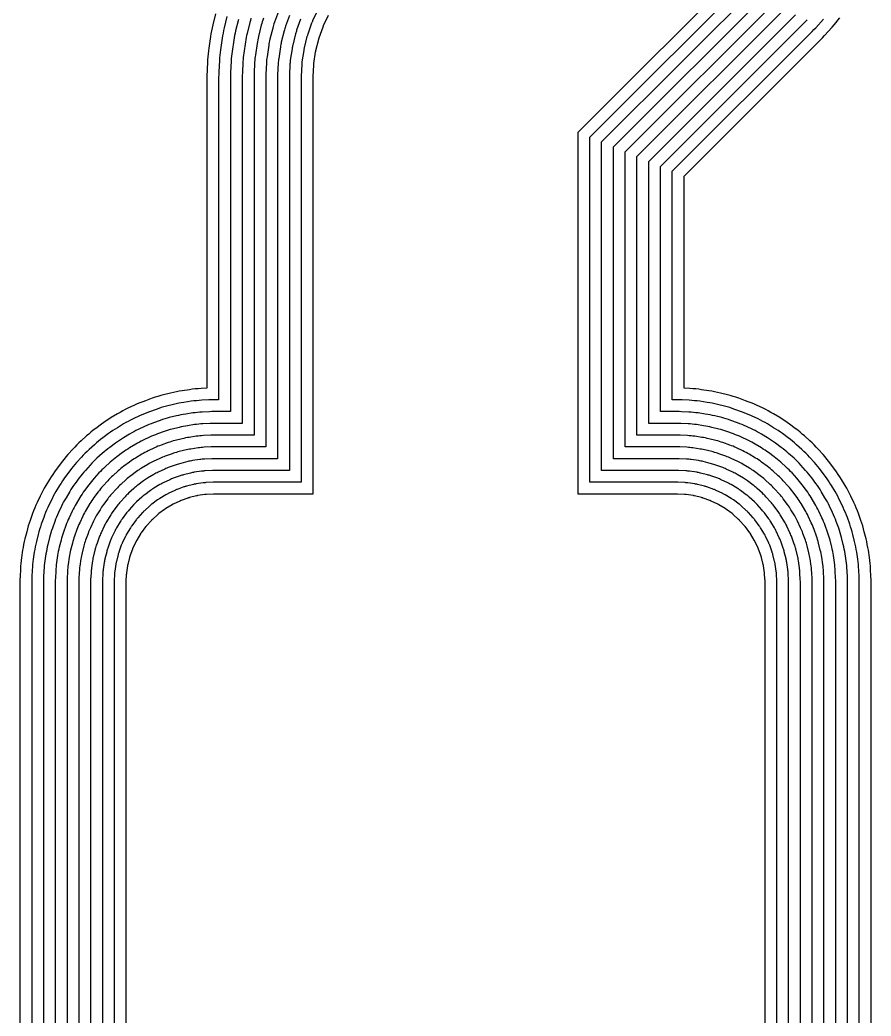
# Model space of a CAD drawing. Header units: metres. Extents: x 1.4 to 44.2, y 0.1 to 33.9.
# Drawn here: x 8.34 to 11.23, y 3.597 to 6.98 of the extents above; entities that cross this region are included whole.
import ezdxf

# ---------------------------------------------------------------- set-up
doc = ezdxf.new("R2010")
doc.units = ezdxf.units.M

msp = doc.modelspace()

# ---------------------------------------------------------------- linework, layer by layer
for points in [[(10.87, 2.98), (10.87, 5.07), (10.87, 5.0712), (10.87, 5.0725), (10.8687, 5.097), (10.8687, 5.0982), (10.8686, 5.0994), (10.8684, 5.1006), (10.8683, 5.1019), (10.8647, 5.1261), (10.8645, 5.1273), (10.8642, 5.1285), (10.864, 5.1297), (10.8637, 5.1309), (10.8577, 5.1547), (10.8574, 5.1559), (10.8571, 5.1571), (10.8567, 5.1583), (10.8563, 5.1594), (10.8481, 5.1825), (10.8476, 5.1837), (10.8472, 5.1848), (10.8467, 5.1859), (10.8462, 5.1871), (10.8357, 5.2092), (10.8352, 5.2103), (10.8346, 5.2114), (10.834, 5.2125), (10.8334, 5.2136), (10.8208, 5.2346), (10.8201, 5.2357), (10.8195, 5.2367), (10.8188, 5.2377), (10.818, 5.2387), (10.8034, 5.2584), (10.8027, 5.2594), (10.8019, 5.2603), (10.8011, 5.2613), (10.8003, 5.2622), (10.7838, 5.2804), (10.783, 5.2813), (10.7821, 5.2821), (10.7813, 5.283), (10.7804, 5.2838), (10.7622, 5.3003), (10.7613, 5.3011), (10.7603, 5.3019), (10.7594, 5.3027), (10.7584, 5.3034), (10.7387, 5.318), (10.7377, 5.3188), (10.7367, 5.3195), (10.7357, 5.3201), (10.7346, 5.3208), (10.7136, 5.3334), (10.7125, 5.334), (10.7114, 5.3346), (10.7103, 5.3352), (10.7092, 5.3357), (10.6871, 5.3462), (10.6859, 5.3467), (10.6848, 5.3472), (10.6837, 5.3476), (10.6825, 5.3481), (10.6594, 5.3563), (10.6583, 5.3567), (10.6571, 5.3571), (10.6559, 5.3574), (10.6547, 5.3577), (10.6309, 5.3637), (10.6297, 5.364), (10.6285, 5.3642), (10.6273, 5.3645), (10.6261, 5.3647), (10.6019, 5.3683), (10.6006, 5.3684), (10.5994, 5.3686), (10.5982, 5.3687), (10.597, 5.3687), (10.5725, 5.37), (10.5712, 5.37), (10.57, 5.37), (10.2352, 5.37), (10.2352, 6.5985), (10.8034, 7.1667)], [(10.91, 2.98), (10.91, 5.07), (10.91, 5.0722), (10.9099, 5.0744), (10.9087, 5.0989), (10.9086, 5.1011), (10.9084, 5.1033), (10.9081, 5.1055), (10.9078, 5.1077), (10.9042, 5.132), (10.9039, 5.1342), (10.9035, 5.1363), (10.903, 5.1385), (10.9025, 5.1407), (10.8966, 5.1645), (10.896, 5.1666), (10.8954, 5.1687), (10.8947, 5.1708), (10.894, 5.1729), (10.8857, 5.196), (10.885, 5.1981), (10.8841, 5.2001), (10.8833, 5.2022), (10.8823, 5.2042), (10.8719, 5.2263), (10.8709, 5.2283), (10.8699, 5.2303), (10.8688, 5.2322), (10.8677, 5.2341), (10.8551, 5.2552), (10.8539, 5.2571), (10.8527, 5.2589), (10.8515, 5.2607), (10.8502, 5.2625), (10.8356, 5.2822), (10.8342, 5.284), (10.8328, 5.2857), (10.8314, 5.2874), (10.83, 5.2891), (10.8135, 5.3072), (10.812, 5.3088), (10.8104, 5.3104), (10.8088, 5.312), (10.8072, 5.3135), (10.7891, 5.33), (10.7874, 5.3314), (10.7857, 5.3328), (10.784, 5.3342), (10.7822, 5.3356), (10.7625, 5.3502), (10.7607, 5.3515), (10.7589, 5.3527), (10.7571, 5.3539), (10.7552, 5.3551), (10.7341, 5.3677), (10.7322, 5.3688), (10.7303, 5.3699), (10.7283, 5.3709), (10.7263, 5.3719), (10.7042, 5.3823), (10.7022, 5.3833), (10.7001, 5.3841), (10.6981, 5.385), (10.696, 5.3857), (10.6729, 5.394), (10.6708, 5.3947), (10.6687, 5.3954), (10.6666, 5.396), (10.6645, 5.3966), (10.6407, 5.4025), (10.6385, 5.403), (10.6363, 5.4035), (10.6342, 5.4039), (10.632, 5.4042), (10.6077, 5.4078), (10.6055, 5.4081), (10.6033, 5.4084), (10.6011, 5.4086), (10.5989, 5.4087), (10.5744, 5.4099), (10.5722, 5.41), (10.57, 5.41), (10.2752, 5.41), (10.2752, 6.582), (10.8316, 7.1384)], [(10.95, 2.98), (10.95, 5.07), (10.95, 5.0732), (10.9499, 5.0764), (10.9487, 5.1009), (10.9485, 5.1041), (10.9482, 5.1073), (10.9478, 5.1104), (10.9474, 5.1136), (10.9438, 5.1379), (10.9433, 5.141), (10.9427, 5.1441), (10.942, 5.1473), (10.9413, 5.1504), (10.9354, 5.1742), (10.9345, 5.1773), (10.9336, 5.1803), (10.9327, 5.1834), (10.9316, 5.1864), (10.9234, 5.2095), (10.9223, 5.2125), (10.9211, 5.2154), (10.9198, 5.2184), (10.9185, 5.2213), (10.908, 5.2434), (10.9066, 5.2463), (10.9051, 5.2491), (10.9036, 5.2519), (10.902, 5.2547), (10.8894, 5.2757), (10.8877, 5.2785), (10.886, 5.2811), (10.8842, 5.2838), (10.8823, 5.2863), (10.8677, 5.3061), (10.8657, 5.3086), (10.8638, 5.3111), (10.8617, 5.3135), (10.8596, 5.3159), (10.8431, 5.3341), (10.8409, 5.3364), (10.8387, 5.3387), (10.8364, 5.3409), (10.8341, 5.3431), (10.8159, 5.3596), (10.8135, 5.3617), (10.8111, 5.3638), (10.8086, 5.3657), (10.8061, 5.3677), (10.7863, 5.3823), (10.7838, 5.3842), (10.7811, 5.386), (10.7785, 5.3877), (10.7757, 5.3894), (10.7547, 5.402), (10.7519, 5.4036), (10.7491, 5.4051), (10.7463, 5.4066), (10.7434, 5.408), (10.7213, 5.4185), (10.7184, 5.4198), (10.7154, 5.4211), (10.7125, 5.4223), (10.7095, 5.4234), (10.6864, 5.4316), (10.6834, 5.4327), (10.6803, 5.4336), (10.6773, 5.4345), (10.6742, 5.4354), (10.6504, 5.4413), (10.6473, 5.442), (10.6441, 5.4427), (10.641, 5.4433), (10.6379, 5.4438), (10.6136, 5.4474), (10.6104, 5.4478), (10.6073, 5.4482), (10.6041, 5.4485), (10.6009, 5.4487), (10.5764, 5.4499), (10.5732, 5.45), (10.57, 5.45), (10.3152, 5.45), (10.3152, 6.5654), (10.8599, 7.1101)], [(10.99, 2.98), (10.99, 5.07), (10.99, 5.0742), (10.9898, 5.0784), (10.9886, 5.1029), (10.9883, 5.107), (10.988, 5.1112), (10.9875, 5.1153), (10.987, 5.1195), (10.9834, 5.1437), (10.9827, 5.1478), (10.9819, 5.152), (10.9811, 5.156), (10.9801, 5.1601), (10.9742, 5.1839), (10.9731, 5.1879), (10.9719, 5.1919), (10.9707, 5.1959), (10.9693, 5.1999), (10.961, 5.223), (10.9596, 5.2269), (10.958, 5.2307), (10.9564, 5.2346), (10.9547, 5.2384), (10.9442, 5.2605), (10.9423, 5.2643), (10.9404, 5.268), (10.9384, 5.2717), (10.9363, 5.2753), (10.9237, 5.2963), (10.9215, 5.2999), (10.9192, 5.3034), (10.9169, 5.3068), (10.9144, 5.3102), (10.8998, 5.3299), (10.8973, 5.3332), (10.8947, 5.3365), (10.892, 5.3397), (10.8892, 5.3428), (10.8728, 5.361), (10.8699, 5.364), (10.867, 5.367), (10.864, 5.3699), (10.861, 5.3728), (10.8428, 5.3892), (10.8397, 5.392), (10.8365, 5.3947), (10.8332, 5.3973), (10.8299, 5.3998), (10.8102, 5.4144), (10.8068, 5.4169), (10.8034, 5.4192), (10.7999, 5.4215), (10.7963, 5.4237), (10.7753, 5.4363), (10.7717, 5.4384), (10.768, 5.4404), (10.7643, 5.4423), (10.7605, 5.4442), (10.7384, 5.4547), (10.7346, 5.4564), (10.7307, 5.458), (10.7269, 5.4596), (10.723, 5.461), (10.6999, 5.4693), (10.6959, 5.4707), (10.6919, 5.4719), (10.6879, 5.4731), (10.6839, 5.4742), (10.6601, 5.4801), (10.656, 5.4811), (10.652, 5.4819), (10.6478, 5.4827), (10.6437, 5.4834), (10.6195, 5.487), (10.6153, 5.4875), (10.6112, 5.488), (10.607, 5.4883), (10.6029, 5.4886), (10.5784, 5.4898), (10.5742, 5.49), (10.57, 5.49), (10.3552, 5.49), (10.3552, 6.5488), (10.8882, 7.0818)], [(11.03, 2.98), (11.03, 5.07), (11.0299, 5.0752), (11.0298, 5.0803), (11.0286, 5.1048), (11.0282, 5.11), (11.0278, 5.1151), (11.0272, 5.1202), (11.0265, 5.1253), (11.0229, 5.1496), (11.0221, 5.1547), (11.0212, 5.1598), (11.0201, 5.1648), (11.0189, 5.1698), (11.013, 5.1936), (11.0116, 5.1986), (11.0102, 5.2035), (11.0086, 5.2085), (11.007, 5.2133), (10.9987, 5.2364), (10.9969, 5.2413), (10.995, 5.246), (10.993, 5.2508), (10.9908, 5.2555), (10.9803, 5.2776), (10.9781, 5.2823), (10.9757, 5.2869), (10.9732, 5.2914), (10.9706, 5.2958), (10.958, 5.3169), (10.9553, 5.3213), (10.9525, 5.3256), (10.9496, 5.3298), (10.9466, 5.334), (10.9319, 5.3537), (10.9288, 5.3578), (10.9256, 5.3618), (10.9223, 5.3658), (10.9189, 5.3696), (10.9024, 5.3878), (10.8989, 5.3916), (10.8953, 5.3953), (10.8916, 5.3989), (10.8878, 5.4024), (10.8696, 5.4189), (10.8658, 5.4223), (10.8618, 5.4256), (10.8578, 5.4288), (10.8537, 5.4319), (10.834, 5.4466), (10.8298, 5.4496), (10.8256, 5.4525), (10.8213, 5.4553), (10.8169, 5.458), (10.7958, 5.4706), (10.7914, 5.4732), (10.7869, 5.4757), (10.7823, 5.4781), (10.7776, 5.4803), (10.7555, 5.4908), (10.7508, 5.493), (10.746, 5.495), (10.7413, 5.4969), (10.7364, 5.4987), (10.7133, 5.507), (10.7085, 5.5086), (10.7035, 5.5102), (10.6986, 5.5116), (10.6936, 5.513), (10.6698, 5.5189), (10.6648, 5.5201), (10.6598, 5.5212), (10.6547, 5.5221), (10.6496, 5.5229), (10.6253, 5.5265), (10.6202, 5.5272), (10.6151, 5.5278), (10.61, 5.5282), (10.6048, 5.5286), (10.5803, 5.5298), (10.5752, 5.5299), (10.57, 5.53), (10.3952, 5.53), (10.3952, 6.5323), (10.9165, 7.0535)], [(9.2176, 7.0089), (9.2043, 6.9719), (9.2026, 6.9671), (9.2011, 6.9621), (9.1997, 6.9572), (9.1983, 6.9522), (9.1888, 6.9141), (9.1876, 6.9091), (9.1865, 6.9041), (9.1856, 6.899), (9.1848, 6.8939), (9.179, 6.8551), (9.1783, 6.8499), (9.1778, 6.8448), (9.1773, 6.8397), (9.177, 6.8345), (9.1751, 6.7953), (9.1749, 6.7902), (9.1748, 6.785), (9.1748, 5.53), (9, 5.53), (8.9949, 5.5299), (8.9897, 5.5298), (8.9652, 5.5286), (8.9601, 5.5282), (8.9549, 5.5278), (8.9498, 5.5272), (8.9447, 5.5265), (8.9204, 5.5229), (8.9153, 5.5221), (8.9103, 5.5212), (8.9052, 5.5201), (8.9002, 5.5189), (8.8764, 5.513), (8.8714, 5.5116), (8.8665, 5.5102), (8.8616, 5.5086), (8.8567, 5.507), (8.8336, 5.4987), (8.8288, 5.4969), (8.824, 5.495), (8.8192, 5.493), (8.8146, 5.4908), (8.7924, 5.4803), (8.7877, 5.4781), (8.7832, 5.4757), (8.7787, 5.4732), (8.7742, 5.4706), (8.7532, 5.458), (8.7488, 5.4553), (8.7445, 5.4525), (8.7402, 5.4496), (8.736, 5.4466), (8.7163, 5.4319), (8.7122, 5.4288), (8.7082, 5.4256), (8.7042, 5.4223), (8.7004, 5.4189), (8.6822, 5.4024), (8.6784, 5.3989), (8.6747, 5.3953), (8.6711, 5.3916), (8.6676, 5.3878), (8.6512, 5.3696), (8.6477, 5.3658), (8.6444, 5.3618), (8.6412, 5.3578), (8.6381, 5.3537), (8.6235, 5.334), (8.6205, 5.3298), (8.6175, 5.3256), (8.6147, 5.3213), (8.612, 5.3169), (8.5994, 5.2958), (8.5968, 5.2914), (8.5943, 5.2869), (8.592, 5.2823), (8.5897, 5.2776), (8.5792, 5.2555), (8.5771, 5.2508), (8.575, 5.246), (8.5731, 5.2413), (8.5713, 5.2364), (8.5631, 5.2133), (8.5614, 5.2085), (8.5598, 5.2035), (8.5584, 5.1986), (8.5571, 5.1936), (8.5511, 5.1698), (8.5499, 5.1648), (8.5489, 5.1598), (8.5479, 5.1547), (8.5471, 5.1496), (8.5435, 5.1253), (8.5428, 5.1202), (8.5422, 5.1151), (8.5418, 5.11), (8.5415, 5.1048), (8.5403, 5.0803), (8.5401, 5.0752), (8.54, 5.07), (8.54, 2.98)], [(9.3507, 7.0121), (9.3339, 6.9766), (9.333, 6.9746), (9.3321, 6.9726), (9.3313, 6.9706), (9.3305, 6.9685), (9.3173, 6.9315), (9.3166, 6.9294), (9.3159, 6.9273), (9.3153, 6.9252), (9.3147, 6.9231), (9.3052, 6.885), (9.3047, 6.8828), (9.3042, 6.8806), (9.3038, 6.8785), (9.3035, 6.8763), (9.2977, 6.8374), (9.2974, 6.8353), (9.2972, 6.8331), (9.297, 6.8309), (9.2968, 6.8287), (9.2949, 6.7894), (9.2948, 6.7872), (9.2948, 6.785), (9.2948, 5.41), (9, 5.41), (8.9978, 5.41), (8.9956, 5.4099), (8.9711, 5.4087), (8.9689, 5.4086), (8.9667, 5.4084), (8.9645, 5.4081), (8.9623, 5.4078), (8.938, 5.4042), (8.9359, 5.4039), (8.9337, 5.4035), (8.9315, 5.403), (8.9294, 5.4025), (8.9056, 5.3966), (8.9034, 5.396), (8.9013, 5.3954), (8.8992, 5.3947), (8.8971, 5.394), (8.874, 5.3857), (8.872, 5.385), (8.8699, 5.3841), (8.8679, 5.3833), (8.8659, 5.3823), (8.8437, 5.3719), (8.8417, 5.3709), (8.8397, 5.3699), (8.8378, 5.3688), (8.8359, 5.3677), (8.8149, 5.3551), (8.813, 5.3539), (8.8111, 5.3527), (8.8093, 5.3515), (8.8075, 5.3502), (8.7878, 5.3356), (8.786, 5.3342), (8.7843, 5.3328), (8.7826, 5.3314), (8.781, 5.33), (8.7628, 5.3135), (8.7612, 5.312), (8.7596, 5.3104), (8.7581, 5.3088), (8.7566, 5.3072), (8.7401, 5.2891), (8.7386, 5.2874), (8.7372, 5.2857), (8.7358, 5.284), (8.7345, 5.2822), (8.7199, 5.2625), (8.7186, 5.2607), (8.7173, 5.2589), (8.7161, 5.2571), (8.7149, 5.2552), (8.7023, 5.2341), (8.7012, 5.2322), (8.7002, 5.2303), (8.6991, 5.2283), (8.6982, 5.2263), (8.6877, 5.2042), (8.6868, 5.2022), (8.6859, 5.2001), (8.6851, 5.1981), (8.6843, 5.196), (8.676, 5.1729), (8.6753, 5.1708), (8.6747, 5.1687), (8.674, 5.1666), (8.6735, 5.1645), (8.6675, 5.1407), (8.667, 5.1385), (8.6665, 5.1363), (8.6661, 5.1342), (8.6658, 5.132), (8.6622, 5.1077), (8.6619, 5.1055), (8.6616, 5.1033), (8.6615, 5.1011), (8.6613, 5.0989), (8.6601, 5.0744), (8.66, 5.0722), (8.66, 5.07), (8.66, 2.98)], [(11.07, 2.98), (11.07, 5.07), (11.0699, 5.0761), (11.0697, 5.0823), (11.0685, 5.1068), (11.0681, 5.1129), (11.0676, 5.119), (11.0669, 5.1251), (11.0661, 5.1312), (11.0625, 5.1555), (11.0615, 5.1615), (11.0604, 5.1676), (11.0591, 5.1736), (11.0577, 5.1795), (11.0518, 5.2033), (11.0502, 5.2093), (11.0485, 5.2152), (11.0466, 5.221), (11.0446, 5.2268), (11.0364, 5.2499), (11.0342, 5.2557), (11.032, 5.2614), (11.0295, 5.267), (11.027, 5.2726), (11.0165, 5.2948), (11.0138, 5.3003), (11.011, 5.3057), (11.008, 5.3111), (11.0049, 5.3164), (10.9923, 5.3374), (10.9891, 5.3427), (10.9857, 5.3478), (10.9823, 5.3529), (10.9787, 5.3578), (10.9641, 5.3775), (10.9604, 5.3824), (10.9565, 5.3872), (10.9526, 5.3919), (10.9485, 5.3965), (10.932, 5.4147), (10.9279, 5.4192), (10.9236, 5.4236), (10.9192, 5.4279), (10.9147, 5.432), (10.8965, 5.4485), (10.8919, 5.4526), (10.8872, 5.4565), (10.8824, 5.4604), (10.8775, 5.4641), (10.8578, 5.4787), (10.8529, 5.4823), (10.8478, 5.4857), (10.8427, 5.4891), (10.8374, 5.4923), (10.8164, 5.5049), (10.8111, 5.508), (10.8057, 5.511), (10.8003, 5.5138), (10.7948, 5.5165), (10.7726, 5.527), (10.767, 5.5295), (10.7614, 5.532), (10.7557, 5.5342), (10.7499, 5.5364), (10.7268, 5.5446), (10.721, 5.5466), (10.7152, 5.5485), (10.7093, 5.5502), (10.7033, 5.5518), (10.6795, 5.5577), (10.6736, 5.5591), (10.6676, 5.5604), (10.6615, 5.5615), (10.6555, 5.5625), (10.6312, 5.5661), (10.6251, 5.5669), (10.619, 5.5676), (10.6129, 5.5681), (10.6068, 5.5685), (10.5823, 5.5697), (10.5761, 5.5699), (10.57, 5.57), (10.4352, 5.57), (10.4352, 6.5157), (10.9448, 7.0253)], [(9.0043, 7.0008), (8.9948, 6.9627), (8.9925, 6.9529), (8.9904, 6.9431), (8.9885, 6.9332), (8.9869, 6.9232), (8.9812, 6.8844), (8.9798, 6.8744), (8.9787, 6.8644), (8.9779, 6.8544), (8.9772, 6.8444), (8.9753, 6.8051), (8.9749, 6.7951), (8.9748, 6.785), (8.9748, 5.7293), (8.9554, 5.7283), (8.9453, 5.7277), (8.9353, 5.7268), (8.9253, 5.7257), (8.9153, 5.7244), (8.8911, 5.7208), (8.8811, 5.7192), (8.8713, 5.7173), (8.8614, 5.7152), (8.8516, 5.7129), (8.8278, 5.707), (8.8181, 5.7044), (8.8084, 5.7016), (8.7988, 5.6986), (8.7893, 5.6953), (8.7662, 5.687), (8.7568, 5.6835), (8.7474, 5.6798), (8.7382, 5.6758), (8.729, 5.6716), (8.7069, 5.6611), (8.6978, 5.6567), (8.6889, 5.6521), (8.6801, 5.6472), (8.6714, 5.6422), (8.6503, 5.6295), (8.6418, 5.6243), (8.6333, 5.6188), (8.625, 5.6131), (8.6169, 5.6072), (8.5972, 5.5926), (8.5892, 5.5865), (8.5813, 5.5802), (8.5736, 5.5737), (8.5661, 5.5671), (8.5479, 5.5506), (8.5405, 5.5437), (8.5333, 5.5367), (8.5263, 5.5295), (8.5194, 5.5221), (8.503, 5.5039), (8.4963, 5.4964), (8.4898, 5.4887), (8.4835, 5.4809), (8.4774, 5.4728), (8.4628, 5.4531), (8.4569, 5.445), (8.4512, 5.4367), (8.4458, 5.4283), (8.4405, 5.4197), (8.4279, 5.3986), (8.4228, 5.3899), (8.4179, 5.3811), (8.4133, 5.3722), (8.4089, 5.3632), (8.3984, 5.341), (8.3942, 5.3318), (8.3903, 5.3226), (8.3865, 5.3132), (8.383, 5.3038), (8.3747, 5.2807), (8.3715, 5.2712), (8.3684, 5.2616), (8.3656, 5.2519), (8.3631, 5.2422), (8.3571, 5.2184), (8.3548, 5.2086), (8.3527, 5.1988), (8.3509, 5.1889), (8.3493, 5.1789), (8.3457, 5.1547), (8.3443, 5.1447), (8.3432, 5.1347), (8.3423, 5.1247), (8.3417, 5.1146), (8.3405, 5.0901), (8.3401, 5.0801), (8.34, 5.07), (8.34, 2.98)], [(9.0431, 6.9911), (9.0336, 6.953), (9.0315, 6.9442), (9.0296, 6.9353), (9.0279, 6.9263), (9.0265, 6.9174), (9.0207, 6.8785), (9.0195, 6.8695), (9.0185, 6.8605), (9.0177, 6.8515), (9.0172, 6.8424), (9.0153, 6.8032), (9.0149, 6.7941), (9.0148, 6.785), (9.0148, 5.69), (9, 5.69), (8.9909, 5.6899), (8.9819, 5.6896), (8.9574, 5.6884), (8.9483, 5.6878), (8.9392, 5.687), (8.9302, 5.686), (8.9212, 5.6848), (8.8969, 5.6812), (8.888, 5.6798), (8.8791, 5.6781), (8.8702, 5.6762), (8.8613, 5.6741), (8.8375, 5.6682), (8.8288, 5.6658), (8.82, 5.6633), (8.8114, 5.6606), (8.8028, 5.6576), (8.7797, 5.6494), (8.7712, 5.6462), (8.7627, 5.6428), (8.7544, 5.6392), (8.7461, 5.6355), (8.724, 5.625), (8.7158, 5.621), (8.7077, 5.6168), (8.6998, 5.6124), (8.6919, 5.6079), (8.6709, 5.5952), (8.6632, 5.5905), (8.6556, 5.5855), (8.6481, 5.5804), (8.6407, 5.5751), (8.621, 5.5605), (8.6138, 5.555), (8.6067, 5.5493), (8.5997, 5.5434), (8.5929, 5.5374), (8.5748, 5.5209), (8.5681, 5.5148), (8.5616, 5.5084), (8.5553, 5.5019), (8.5491, 5.4953), (8.5326, 5.4771), (8.5266, 5.4703), (8.5207, 5.4633), (8.5151, 5.4562), (8.5096, 5.449), (8.495, 5.4293), (8.4896, 5.422), (8.4845, 5.4145), (8.4795, 5.4069), (8.4748, 5.3991), (8.4622, 5.3781), (8.4576, 5.3702), (8.4532, 5.3623), (8.449, 5.3542), (8.4451, 5.3461), (8.4346, 5.3239), (8.4308, 5.3156), (8.4272, 5.3073), (8.4238, 5.2988), (8.4207, 5.2903), (8.4124, 5.2672), (8.4095, 5.2586), (8.4067, 5.25), (8.4042, 5.2413), (8.4019, 5.2325), (8.3959, 5.2087), (8.3938, 5.1999), (8.3919, 5.191), (8.3903, 5.182), (8.3888, 5.1731), (8.3852, 5.1488), (8.384, 5.1398), (8.383, 5.1308), (8.3822, 5.1217), (8.3817, 5.1127), (8.3805, 5.0882), (8.3801, 5.0791), (8.38, 5.07), (8.38, 2.98)], [(9.0819, 6.9814), (9.0724, 6.9433), (9.0705, 6.9354), (9.0688, 6.9275), (9.0674, 6.9195), (9.0661, 6.9115), (9.0603, 6.8727), (9.0592, 6.8646), (9.0583, 6.8566), (9.0576, 6.8485), (9.0571, 6.8404), (9.0552, 6.8012), (9.0549, 6.7931), (9.0548, 6.785), (9.0548, 5.65), (9, 5.65), (8.9919, 5.6499), (8.9838, 5.6496), (8.9593, 5.6484), (8.9512, 5.6479), (8.9432, 5.6472), (8.9351, 5.6463), (8.9271, 5.6452), (8.9028, 5.6416), (8.8948, 5.6404), (8.8869, 5.6389), (8.8789, 5.6372), (8.8711, 5.6353), (8.8473, 5.6294), (8.8394, 5.6273), (8.8316, 5.625), (8.8239, 5.6226), (8.8163, 5.62), (8.7932, 5.6117), (8.7856, 5.6089), (8.7781, 5.6059), (8.7706, 5.6027), (8.7632, 5.5993), (8.7411, 5.5888), (8.7338, 5.5853), (8.7266, 5.5815), (8.7195, 5.5776), (8.7125, 5.5735), (8.6915, 5.5609), (8.6846, 5.5567), (8.6778, 5.5523), (8.6711, 5.5477), (8.6645, 5.5429), (8.6448, 5.5283), (8.6384, 5.5234), (8.6321, 5.5184), (8.6259, 5.5131), (8.6198, 5.5078), (8.6016, 5.4913), (8.5957, 5.4858), (8.5899, 5.4801), (8.5842, 5.4743), (8.5787, 5.4684), (8.5622, 5.4502), (8.5569, 5.4442), (8.5517, 5.438), (8.5466, 5.4316), (8.5417, 5.4252), (8.5271, 5.4055), (8.5223, 5.3989), (8.5178, 5.3922), (8.5133, 5.3855), (8.5091, 5.3786), (8.4965, 5.3575), (8.4924, 5.3505), (8.4885, 5.3434), (8.4848, 5.3362), (8.4812, 5.329), (8.4707, 5.3068), (8.4674, 5.2994), (8.4642, 5.292), (8.4612, 5.2844), (8.4583, 5.2769), (8.4501, 5.2538), (8.4474, 5.2461), (8.445, 5.2384), (8.4427, 5.2306), (8.4407, 5.2228), (8.4347, 5.199), (8.4328, 5.1911), (8.4312, 5.1832), (8.4297, 5.1752), (8.4284, 5.1672), (8.4248, 5.1429), (8.4237, 5.1349), (8.4228, 5.1269), (8.4221, 5.1188), (8.4216, 5.1107), (8.4204, 5.0862), (8.4201, 5.0781), (8.42, 5.07), (8.42, 2.98)], [(9.1245, 6.9854), (9.1225, 6.9785), (9.1207, 6.9716), (9.1112, 6.9336), (9.1095, 6.9266), (9.1081, 6.9197), (9.1068, 6.9127), (9.1056, 6.9056), (9.0999, 6.8668), (9.0989, 6.8597), (9.0981, 6.8527), (9.0975, 6.8456), (9.0971, 6.8385), (9.0952, 6.7992), (9.0949, 6.7921), (9.0948, 6.785), (9.0948, 5.61), (9, 5.61), (8.9929, 5.6099), (8.9858, 5.6097), (8.9613, 5.6085), (8.9542, 5.608), (8.9471, 5.6074), (8.94, 5.6066), (8.933, 5.6057), (8.9087, 5.6021), (8.9017, 5.6009), (8.8947, 5.5996), (8.8877, 5.5982), (8.8808, 5.5965), (8.857, 5.5906), (8.8501, 5.5887), (8.8433, 5.5868), (8.8365, 5.5846), (8.8297, 5.5823), (8.8066, 5.574), (8.8, 5.5716), (8.7934, 5.5689), (8.7868, 5.5661), (8.7804, 5.5631), (8.7582, 5.5526), (8.7518, 5.5495), (8.7455, 5.5462), (8.7392, 5.5428), (8.7331, 5.5392), (8.712, 5.5266), (8.706, 5.5229), (8.7, 5.519), (8.6941, 5.515), (8.6884, 5.5108), (8.6687, 5.4962), (8.663, 5.4919), (8.6574, 5.4874), (8.652, 5.4829), (8.6467, 5.4781), (8.6285, 5.4617), (8.6233, 5.4568), (8.6182, 5.4518), (8.6132, 5.4468), (8.6084, 5.4415), (8.5919, 5.4234), (8.5872, 5.418), (8.5826, 5.4126), (8.5781, 5.407), (8.5738, 5.4014), (8.5592, 5.3817), (8.555, 5.3759), (8.551, 5.37), (8.5471, 5.3641), (8.5434, 5.358), (8.5308, 5.337), (8.5272, 5.3308), (8.5238, 5.3246), (8.5205, 5.3182), (8.5174, 5.3119), (8.5069, 5.2897), (8.5039, 5.2832), (8.5011, 5.2767), (8.4985, 5.2701), (8.496, 5.2634), (8.4877, 5.2403), (8.4854, 5.2336), (8.4833, 5.2268), (8.4813, 5.2199), (8.4795, 5.213), (8.4735, 5.1892), (8.4719, 5.1823), (8.4704, 5.1754), (8.4691, 5.1684), (8.468, 5.1613), (8.4644, 5.1371), (8.4634, 5.13), (8.4626, 5.1229), (8.462, 5.1159), (8.4616, 5.1087), (8.4604, 5.0842), (8.4601, 5.0771), (8.46, 5.07), (8.46, 2.98)], [(9.1667, 6.9854), (9.1647, 6.9796), (9.1628, 6.9738), (9.1611, 6.9679), (9.1595, 6.9619), (9.15, 6.9238), (9.1486, 6.9179), (9.1473, 6.9119), (9.1462, 6.9058), (9.1452, 6.8998), (9.1394, 6.8609), (9.1386, 6.8548), (9.1379, 6.8487), (9.1374, 6.8426), (9.137, 6.8365), (9.1351, 6.7973), (9.1349, 6.7911), (9.1348, 6.785), (9.1348, 5.57), (9, 5.57), (8.9939, 5.5699), (8.9877, 5.5697), (8.9632, 5.5685), (8.9571, 5.5681), (8.951, 5.5676), (8.9449, 5.5669), (8.9388, 5.5661), (8.9146, 5.5625), (8.9085, 5.5615), (8.9025, 5.5604), (8.8965, 5.5591), (8.8905, 5.5577), (8.8667, 5.5518), (8.8608, 5.5502), (8.8549, 5.5485), (8.849, 5.5466), (8.8432, 5.5446), (8.8201, 5.5364), (8.8144, 5.5342), (8.8087, 5.532), (8.803, 5.5295), (8.7975, 5.527), (8.7753, 5.5165), (8.7698, 5.5138), (8.7643, 5.511), (8.7589, 5.508), (8.7536, 5.5049), (8.7326, 5.4923), (8.7274, 5.4891), (8.7222, 5.4857), (8.7172, 5.4823), (8.7122, 5.4787), (8.6925, 5.4641), (8.6876, 5.4604), (8.6828, 5.4565), (8.6781, 5.4526), (8.6735, 5.4485), (8.6553, 5.432), (8.6509, 5.4279), (8.6465, 5.4236), (8.6422, 5.4192), (8.638, 5.4147), (8.6215, 5.3965), (8.6175, 5.3919), (8.6135, 5.3872), (8.6097, 5.3824), (8.606, 5.3775), (8.5913, 5.3578), (8.5877, 5.3529), (8.5843, 5.3478), (8.5809, 5.3427), (8.5777, 5.3374), (8.5651, 5.3164), (8.562, 5.3111), (8.5591, 5.3057), (8.5562, 5.3003), (8.5535, 5.2948), (8.543, 5.2726), (8.5405, 5.267), (8.5381, 5.2614), (8.5358, 5.2557), (8.5337, 5.2499), (8.5254, 5.2268), (8.5234, 5.221), (8.5215, 5.2152), (8.5198, 5.2093), (8.5183, 5.2033), (8.5123, 5.1795), (8.5109, 5.1736), (8.5096, 5.1676), (8.5085, 5.1615), (8.5075, 5.1555), (8.5039, 5.1312), (8.5031, 5.1251), (8.5024, 5.119), (8.5019, 5.1129), (8.5015, 5.1068), (8.5003, 5.0823), (8.5001, 5.0761), (8.5, 5.07), (8.5, 2.98)], [(9.2552, 6.9954), (9.242, 6.9585), (9.2406, 6.9545), (9.2394, 6.9505), (9.2382, 6.9465), (9.2371, 6.9425), (9.2276, 6.9044), (9.2266, 6.9003), (9.2258, 6.8963), (9.225, 6.8922), (9.2243, 6.888), (9.2186, 6.8492), (9.218, 6.845), (9.2176, 6.8409), (9.2172, 6.8367), (9.2169, 6.8326), (9.215, 6.7934), (9.2149, 6.7892), (9.2148, 6.785), (9.2148, 5.49), (9, 5.49), (8.9958, 5.49), (8.9917, 5.4898), (8.9672, 5.4886), (8.963, 5.4883), (8.9588, 5.488), (8.9547, 5.4875), (8.9506, 5.487), (8.9263, 5.4834), (8.9222, 5.4827), (8.9181, 5.4819), (8.914, 5.4811), (8.9099, 5.4801), (8.8861, 5.4742), (8.8821, 5.4731), (8.8781, 5.4719), (8.8741, 5.4707), (8.8702, 5.4693), (8.8471, 5.461), (8.8432, 5.4596), (8.8393, 5.458), (8.8355, 5.4564), (8.8317, 5.4547), (8.8095, 5.4442), (8.8057, 5.4423), (8.802, 5.4404), (8.7984, 5.4384), (8.7948, 5.4363), (8.7737, 5.4237), (8.7702, 5.4215), (8.7667, 5.4192), (8.7632, 5.4169), (8.7599, 5.4144), (8.7401, 5.3998), (8.7368, 5.3973), (8.7336, 5.3947), (8.7304, 5.392), (8.7272, 5.3892), (8.7091, 5.3728), (8.706, 5.3699), (8.703, 5.367), (8.7001, 5.364), (8.6973, 5.361), (8.6808, 5.3428), (8.678, 5.3397), (8.6753, 5.3365), (8.6727, 5.3332), (8.6702, 5.3299), (8.6556, 5.3102), (8.6532, 5.3068), (8.6508, 5.3034), (8.6485, 5.2999), (8.6463, 5.2963), (8.6337, 5.2753), (8.6316, 5.2717), (8.6296, 5.268), (8.6277, 5.2643), (8.6259, 5.2605), (8.6154, 5.2384), (8.6136, 5.2346), (8.612, 5.2307), (8.6104, 5.2269), (8.609, 5.223), (8.6007, 5.1999), (8.5994, 5.1959), (8.5981, 5.1919), (8.5969, 5.1879), (8.5959, 5.1839), (8.5899, 5.1601), (8.5889, 5.156), (8.5881, 5.152), (8.5873, 5.1478), (8.5867, 5.1437), (8.5831, 5.1195), (8.5825, 5.1153), (8.582, 5.1112), (8.5817, 5.107), (8.5814, 5.1029), (8.5802, 5.0784), (8.5801, 5.0742), (8.58, 5.07), (8.58, 2.98)], [(9.2929, 6.982), (9.2796, 6.945), (9.2786, 6.942), (9.2776, 6.9389), (9.2768, 6.9359), (9.2759, 6.9328), (9.2664, 6.8947), (9.2657, 6.8916), (9.265, 6.8884), (9.2644, 6.8853), (9.2639, 6.8822), (9.2581, 6.8433), (9.2577, 6.8402), (9.2574, 6.837), (9.2571, 6.8338), (9.2569, 6.8306), (9.255, 6.7914), (9.2549, 6.7882), (9.2548, 6.785), (9.2548, 5.45), (9, 5.45), (8.9968, 5.45), (8.9936, 5.4499), (8.9691, 5.4487), (8.9659, 5.4485), (8.9628, 5.4482), (8.9596, 5.4478), (8.9564, 5.4474), (8.9322, 5.4438), (8.929, 5.4433), (8.9259, 5.4427), (8.9228, 5.442), (8.9197, 5.4413), (8.8959, 5.4354), (8.8928, 5.4345), (8.8897, 5.4336), (8.8867, 5.4327), (8.8836, 5.4316), (8.8605, 5.4234), (8.8576, 5.4223), (8.8546, 5.4211), (8.8517, 5.4198), (8.8488, 5.4185), (8.8266, 5.408), (8.8237, 5.4066), (8.8209, 5.4051), (8.8181, 5.4036), (8.8153, 5.402), (8.7943, 5.3894), (8.7916, 5.3877), (8.7889, 5.386), (8.7863, 5.3842), (8.7837, 5.3823), (8.764, 5.3677), (8.7614, 5.3657), (8.7589, 5.3638), (8.7565, 5.3617), (8.7541, 5.3596), (8.7359, 5.3431), (8.7336, 5.3409), (8.7313, 5.3387), (8.7291, 5.3364), (8.7269, 5.3341), (8.7104, 5.3159), (8.7083, 5.3135), (8.7063, 5.3111), (8.7043, 5.3086), (8.7023, 5.3061), (8.6877, 5.2863), (8.6859, 5.2838), (8.6841, 5.2811), (8.6823, 5.2785), (8.6806, 5.2757), (8.668, 5.2547), (8.6664, 5.2519), (8.6649, 5.2491), (8.6634, 5.2463), (8.662, 5.2434), (8.6515, 5.2213), (8.6502, 5.2184), (8.6489, 5.2154), (8.6478, 5.2125), (8.6466, 5.2095), (8.6384, 5.1864), (8.6373, 5.1834), (8.6364, 5.1803), (8.6355, 5.1773), (8.6347, 5.1742), (8.6287, 5.1504), (8.628, 5.1473), (8.6273, 5.1441), (8.6267, 5.141), (8.6262, 5.1379), (8.6226, 5.1136), (8.6222, 5.1104), (8.6218, 5.1073), (8.6216, 5.1041), (8.6214, 5.1009), (8.6202, 5.0764), (8.6201, 5.0732), (8.62, 5.07), (8.62, 2.98)], [(9.3869, 6.995), (9.3701, 6.9595), (9.3696, 6.9584), (9.3691, 6.9573), (9.3686, 6.9562), (9.3682, 6.955), (9.355, 6.918), (9.3546, 6.9169), (9.3542, 6.9157), (9.3539, 6.9145), (9.3535, 6.9133), (9.344, 6.8752), (9.3437, 6.874), (9.3435, 6.8728), (9.3432, 6.8716), (9.343, 6.8704), (9.3373, 6.8316), (9.3371, 6.8304), (9.337, 6.8291), (9.3369, 6.8279), (9.3368, 6.8267), (9.3349, 6.7875), (9.3348, 6.7862), (9.3348, 6.785), (9.3348, 5.37), (9, 5.37), (8.9988, 5.37), (8.9976, 5.37), (8.9731, 5.3687), (8.9718, 5.3687), (8.9706, 5.3686), (8.9694, 5.3684), (8.9682, 5.3683), (8.9439, 5.3647), (8.9427, 5.3645), (8.9415, 5.3642), (8.9403, 5.364), (8.9391, 5.3637), (8.9153, 5.3577), (8.9141, 5.3574), (8.9129, 5.3571), (8.9118, 5.3567), (8.9106, 5.3563), (8.8875, 5.3481), (8.8863, 5.3476), (8.8852, 5.3472), (8.8841, 5.3467), (8.883, 5.3462), (8.8608, 5.3357), (8.8597, 5.3352), (8.8586, 5.3346), (8.8575, 5.334), (8.8565, 5.3334), (8.8354, 5.3208), (8.8344, 5.3201), (8.8333, 5.3195), (8.8323, 5.3188), (8.8313, 5.318), (8.8116, 5.3034), (8.8107, 5.3027), (8.8097, 5.3019), (8.8088, 5.3011), (8.8078, 5.3003), (8.7897, 5.2838), (8.7888, 5.283), (8.7879, 5.2821), (8.787, 5.2813), (8.7862, 5.2804), (8.7697, 5.2622), (8.7689, 5.2613), (8.7681, 5.2603), (8.7673, 5.2594), (8.7666, 5.2584), (8.752, 5.2387), (8.7513, 5.2377), (8.7506, 5.2367), (8.7499, 5.2357), (8.7493, 5.2346), (8.7366, 5.2136), (8.736, 5.2125), (8.7354, 5.2114), (8.7349, 5.2103), (8.7343, 5.2092), (8.7238, 5.1871), (8.7233, 5.1859), (8.7228, 5.1848), (8.7224, 5.1837), (8.722, 5.1825), (8.7137, 5.1594), (8.7133, 5.1583), (8.7129, 5.1571), (8.7126, 5.1559), (8.7123, 5.1547), (8.7063, 5.1309), (8.706, 5.1297), (8.7058, 5.1285), (8.7056, 5.1273), (8.7054, 5.1261), (8.7018, 5.1019), (8.7016, 5.1006), (8.7015, 5.0994), (8.7014, 5.0982), (8.7013, 5.097), (8.7001, 5.0725), (8.7, 5.0712), (8.7, 5.07), (8.7, 2.98)], [(11.11, 2.98), (11.11, 5.07), (11.1099, 5.0771), (11.1097, 5.0842), (11.1085, 5.1087), (11.108, 5.1159), (11.1074, 5.1229), (11.1066, 5.13), (11.1057, 5.1371), (11.1021, 5.1613), (11.1009, 5.1684), (11.0996, 5.1754), (11.0982, 5.1823), (11.0965, 5.1892), (11.0906, 5.213), (11.0887, 5.2199), (11.0868, 5.2268), (11.0846, 5.2336), (11.0823, 5.2403), (11.074, 5.2634), (11.0716, 5.2701), (11.0689, 5.2767), (11.0661, 5.2832), (11.0631, 5.2897), (11.0526, 5.3119), (11.0495, 5.3182), (11.0462, 5.3246), (11.0428, 5.3308), (11.0392, 5.337), (11.0266, 5.358), (11.0229, 5.3641), (11.019, 5.37), (11.015, 5.3759), (11.0108, 5.3817), (10.9962, 5.4014), (10.9919, 5.407), (10.9874, 5.4126), (10.9829, 5.418), (10.9781, 5.4234), (10.9617, 5.4415), (10.9568, 5.4468), (10.9518, 5.4518), (10.9468, 5.4568), (10.9415, 5.4617), (10.9234, 5.4781), (10.918, 5.4829), (10.9126, 5.4874), (10.907, 5.4919), (10.9014, 5.4962), (10.8817, 5.5108), (10.8759, 5.515), (10.87, 5.519), (10.8641, 5.5229), (10.858, 5.5266), (10.837, 5.5392), (10.8308, 5.5428), (10.8246, 5.5462), (10.8182, 5.5495), (10.8119, 5.5526), (10.7897, 5.5631), (10.7832, 5.5661), (10.7767, 5.5689), (10.7701, 5.5716), (10.7634, 5.574), (10.7403, 5.5823), (10.7336, 5.5846), (10.7268, 5.5868), (10.7199, 5.5887), (10.713, 5.5906), (10.6892, 5.5965), (10.6823, 5.5982), (10.6754, 5.5996), (10.6684, 5.6009), (10.6613, 5.6021), (10.6371, 5.6057), (10.63, 5.6066), (10.6229, 5.6074), (10.6159, 5.608), (10.6087, 5.6085), (10.5842, 5.6097), (10.5771, 5.6099), (10.57, 5.61), (10.4752, 5.61), (10.4752, 6.4991), (10.9731, 6.997)], [(11.15, 2.98), (11.15, 5.07), (11.1499, 5.0781), (11.1496, 5.0862), (11.1484, 5.1107), (11.1479, 5.1188), (11.1472, 5.1269), (11.1463, 5.1349), (11.1452, 5.1429), (11.1416, 5.1672), (11.1404, 5.1752), (11.1389, 5.1832), (11.1372, 5.1911), (11.1353, 5.199), (11.1294, 5.2228), (11.1273, 5.2306), (11.125, 5.2384), (11.1226, 5.2461), (11.12, 5.2538), (11.1117, 5.2769), (11.1089, 5.2844), (11.1059, 5.292), (11.1027, 5.2994), (11.0993, 5.3068), (11.0888, 5.329), (11.0853, 5.3362), (11.0815, 5.3434), (11.0776, 5.3505), (11.0735, 5.3575), (11.0609, 5.3786), (11.0567, 5.3855), (11.0523, 5.3922), (11.0477, 5.3989), (11.0429, 5.4055), (11.0283, 5.4252), (11.0234, 5.4316), (11.0184, 5.438), (11.0131, 5.4442), (11.0078, 5.4502), (10.9913, 5.4684), (10.9858, 5.4743), (10.9801, 5.4801), (10.9743, 5.4858), (10.9684, 5.4913), (10.9502, 5.5078), (10.9442, 5.5131), (10.938, 5.5184), (10.9316, 5.5234), (10.9252, 5.5283), (10.9055, 5.5429), (10.8989, 5.5477), (10.8922, 5.5523), (10.8855, 5.5567), (10.8786, 5.5609), (10.8575, 5.5735), (10.8505, 5.5776), (10.8434, 5.5815), (10.8362, 5.5853), (10.829, 5.5888), (10.8068, 5.5993), (10.7994, 5.6027), (10.792, 5.6059), (10.7844, 5.6089), (10.7769, 5.6117), (10.7538, 5.62), (10.7461, 5.6226), (10.7384, 5.625), (10.7306, 5.6273), (10.7228, 5.6294), (10.699, 5.6353), (10.6911, 5.6372), (10.6832, 5.6389), (10.6752, 5.6404), (10.6672, 5.6416), (10.6429, 5.6452), (10.6349, 5.6463), (10.6269, 5.6472), (10.6188, 5.6479), (10.6107, 5.6484), (10.5862, 5.6496), (10.5781, 5.6499), (10.57, 5.65), (10.5152, 5.65), (10.5152, 6.4826), (11.0013, 6.9687), (11.007, 6.9745), (11.0125, 6.9804)], [(11.19, 2.98), (11.19, 5.07), (11.1899, 5.0791), (11.1896, 5.0882), (11.1884, 5.1127), (11.1878, 5.1217), (11.187, 5.1308), (11.186, 5.1398), (11.1848, 5.1488), (11.1812, 5.1731), (11.1798, 5.182), (11.1781, 5.191), (11.1762, 5.1999), (11.1741, 5.2087), (11.1682, 5.2325), (11.1658, 5.2413), (11.1633, 5.25), (11.1606, 5.2586), (11.1576, 5.2672), (11.1494, 5.2903), (11.1462, 5.2988), (11.1428, 5.3073), (11.1392, 5.3156), (11.1355, 5.3239), (11.125, 5.3461), (11.121, 5.3542), (11.1168, 5.3623), (11.1124, 5.3702), (11.1079, 5.3781), (11.0952, 5.3991), (11.0905, 5.4069), (11.0855, 5.4145), (11.0804, 5.422), (11.0751, 5.4293), (11.0605, 5.449), (11.055, 5.4562), (11.0493, 5.4633), (11.0434, 5.4703), (11.0374, 5.4771), (11.0209, 5.4953), (11.0148, 5.5019), (11.0084, 5.5084), (11.0019, 5.5148), (10.9953, 5.5209), (10.9771, 5.5374), (10.9703, 5.5434), (10.9633, 5.5493), (10.9562, 5.555), (10.949, 5.5605), (10.9293, 5.5751), (10.922, 5.5804), (10.9145, 5.5855), (10.9069, 5.5905), (10.8991, 5.5952), (10.8781, 5.6079), (10.8702, 5.6124), (10.8623, 5.6168), (10.8542, 5.621), (10.8461, 5.625), (10.8239, 5.6355), (10.8156, 5.6392), (10.8073, 5.6428), (10.7988, 5.6462), (10.7903, 5.6494), (10.7672, 5.6576), (10.7586, 5.6606), (10.75, 5.6633), (10.7413, 5.6658), (10.7325, 5.6682), (10.7087, 5.6741), (10.6999, 5.6762), (10.691, 5.6781), (10.682, 5.6798), (10.6731, 5.6812), (10.6488, 5.6848), (10.6398, 5.686), (10.6308, 5.687), (10.6217, 5.6878), (10.6127, 5.6884), (10.5882, 5.6896), (10.5791, 5.6899), (10.57, 5.69), (10.5552, 5.69), (10.5552, 6.466), (11.0296, 6.9404), (11.036, 6.9469), (11.0421, 6.9536), (11.0685, 6.9827)], [(11.23, 2.98), (11.23, 5.07), (11.2299, 5.0801), (11.2295, 5.0901), (11.2283, 5.1146), (11.2277, 5.1247), (11.2268, 5.1347), (11.2257, 5.1447), (11.2244, 5.1547), (11.2208, 5.1789), (11.2192, 5.1889), (11.2173, 5.1988), (11.2152, 5.2086), (11.2129, 5.2184), (11.207, 5.2422), (11.2044, 5.2519), (11.2016, 5.2616), (11.1986, 5.2712), (11.1953, 5.2807), (11.187, 5.3038), (11.1835, 5.3132), (11.1798, 5.3226), (11.1758, 5.3318), (11.1716, 5.341), (11.1611, 5.3632), (11.1567, 5.3722), (11.1521, 5.3811), (11.1472, 5.3899), (11.1422, 5.3986), (11.1295, 5.4197), (11.1243, 5.4283), (11.1188, 5.4367), (11.1131, 5.445), (11.1072, 5.4531), (11.0926, 5.4728), (11.0865, 5.4809), (11.0802, 5.4887), (11.0737, 5.4964), (11.0671, 5.5039), (11.0506, 5.5221), (11.0437, 5.5295), (11.0367, 5.5367), (11.0295, 5.5437), (11.0221, 5.5506), (11.0039, 5.5671), (10.9964, 5.5737), (10.9887, 5.5802), (10.9809, 5.5865), (10.9728, 5.5926), (10.9531, 5.6072), (10.945, 5.6131), (10.9367, 5.6188), (10.9283, 5.6243), (10.9197, 5.6295), (10.8986, 5.6422), (10.8899, 5.6472), (10.8811, 5.6521), (10.8722, 5.6567), (10.8632, 5.6611), (10.841, 5.6716), (10.8318, 5.6758), (10.8226, 5.6798), (10.8132, 5.6835), (10.8038, 5.687), (10.7807, 5.6953), (10.7712, 5.6986), (10.7616, 5.7016), (10.7519, 5.7044), (10.7422, 5.707), (10.7184, 5.7129), (10.7086, 5.7152), (10.6988, 5.7173), (10.6889, 5.7192), (10.6789, 5.7208), (10.6547, 5.7244), (10.6447, 5.7257), (10.6347, 5.7268), (10.6247, 5.7277), (10.6146, 5.7283), (10.5952, 5.7293), (10.5952, 6.4494), (11.0579, 6.9121), (11.0649, 6.9193), (11.0718, 6.9267), (11.0982, 6.9558), (11.1048, 6.9633), (11.1113, 6.971), (11.1176, 6.9789), (11.1237, 6.9869)]]:
    msp.add_lwpolyline(points)

doc.saveas('drawing.dxf')
